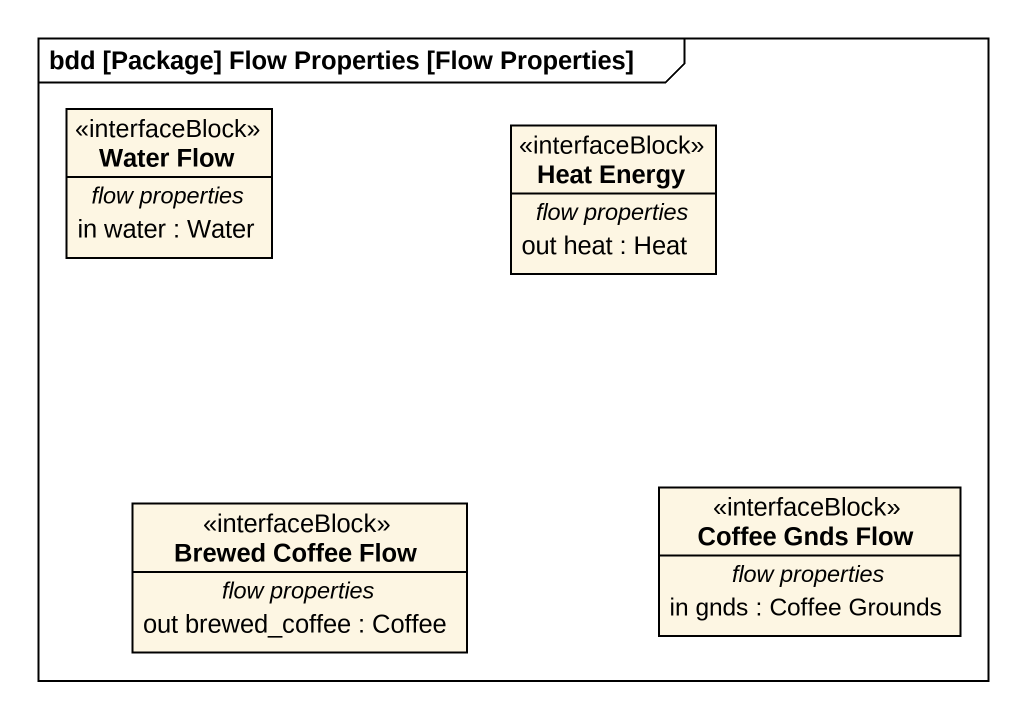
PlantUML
@startuml
mainframe bdd [Package] Flow Properties [Flow Properties]
hide circle
hide empty members
class "Water Flow" as Water_Flow <<interfaceBlock>> {
  -- flow properties --
  in water : Water
}
class "Heat Energy" as Heat_Energy <<interfaceBlock>> {
  -- flow properties --
  out heat : Heat
}
class "Brewed Coffee Flow" as Brewed_Coffee_Flow <<interfaceBlock>> {
  -- flow properties --
  out brewed_coffee : Coffee
}
class "Coffee Gnds Flow" as Coffee_Gnds_Flow <<interfaceBlock>> {
  -- flow properties --
  in gnds : Coffee Grounds
}
@enduml
